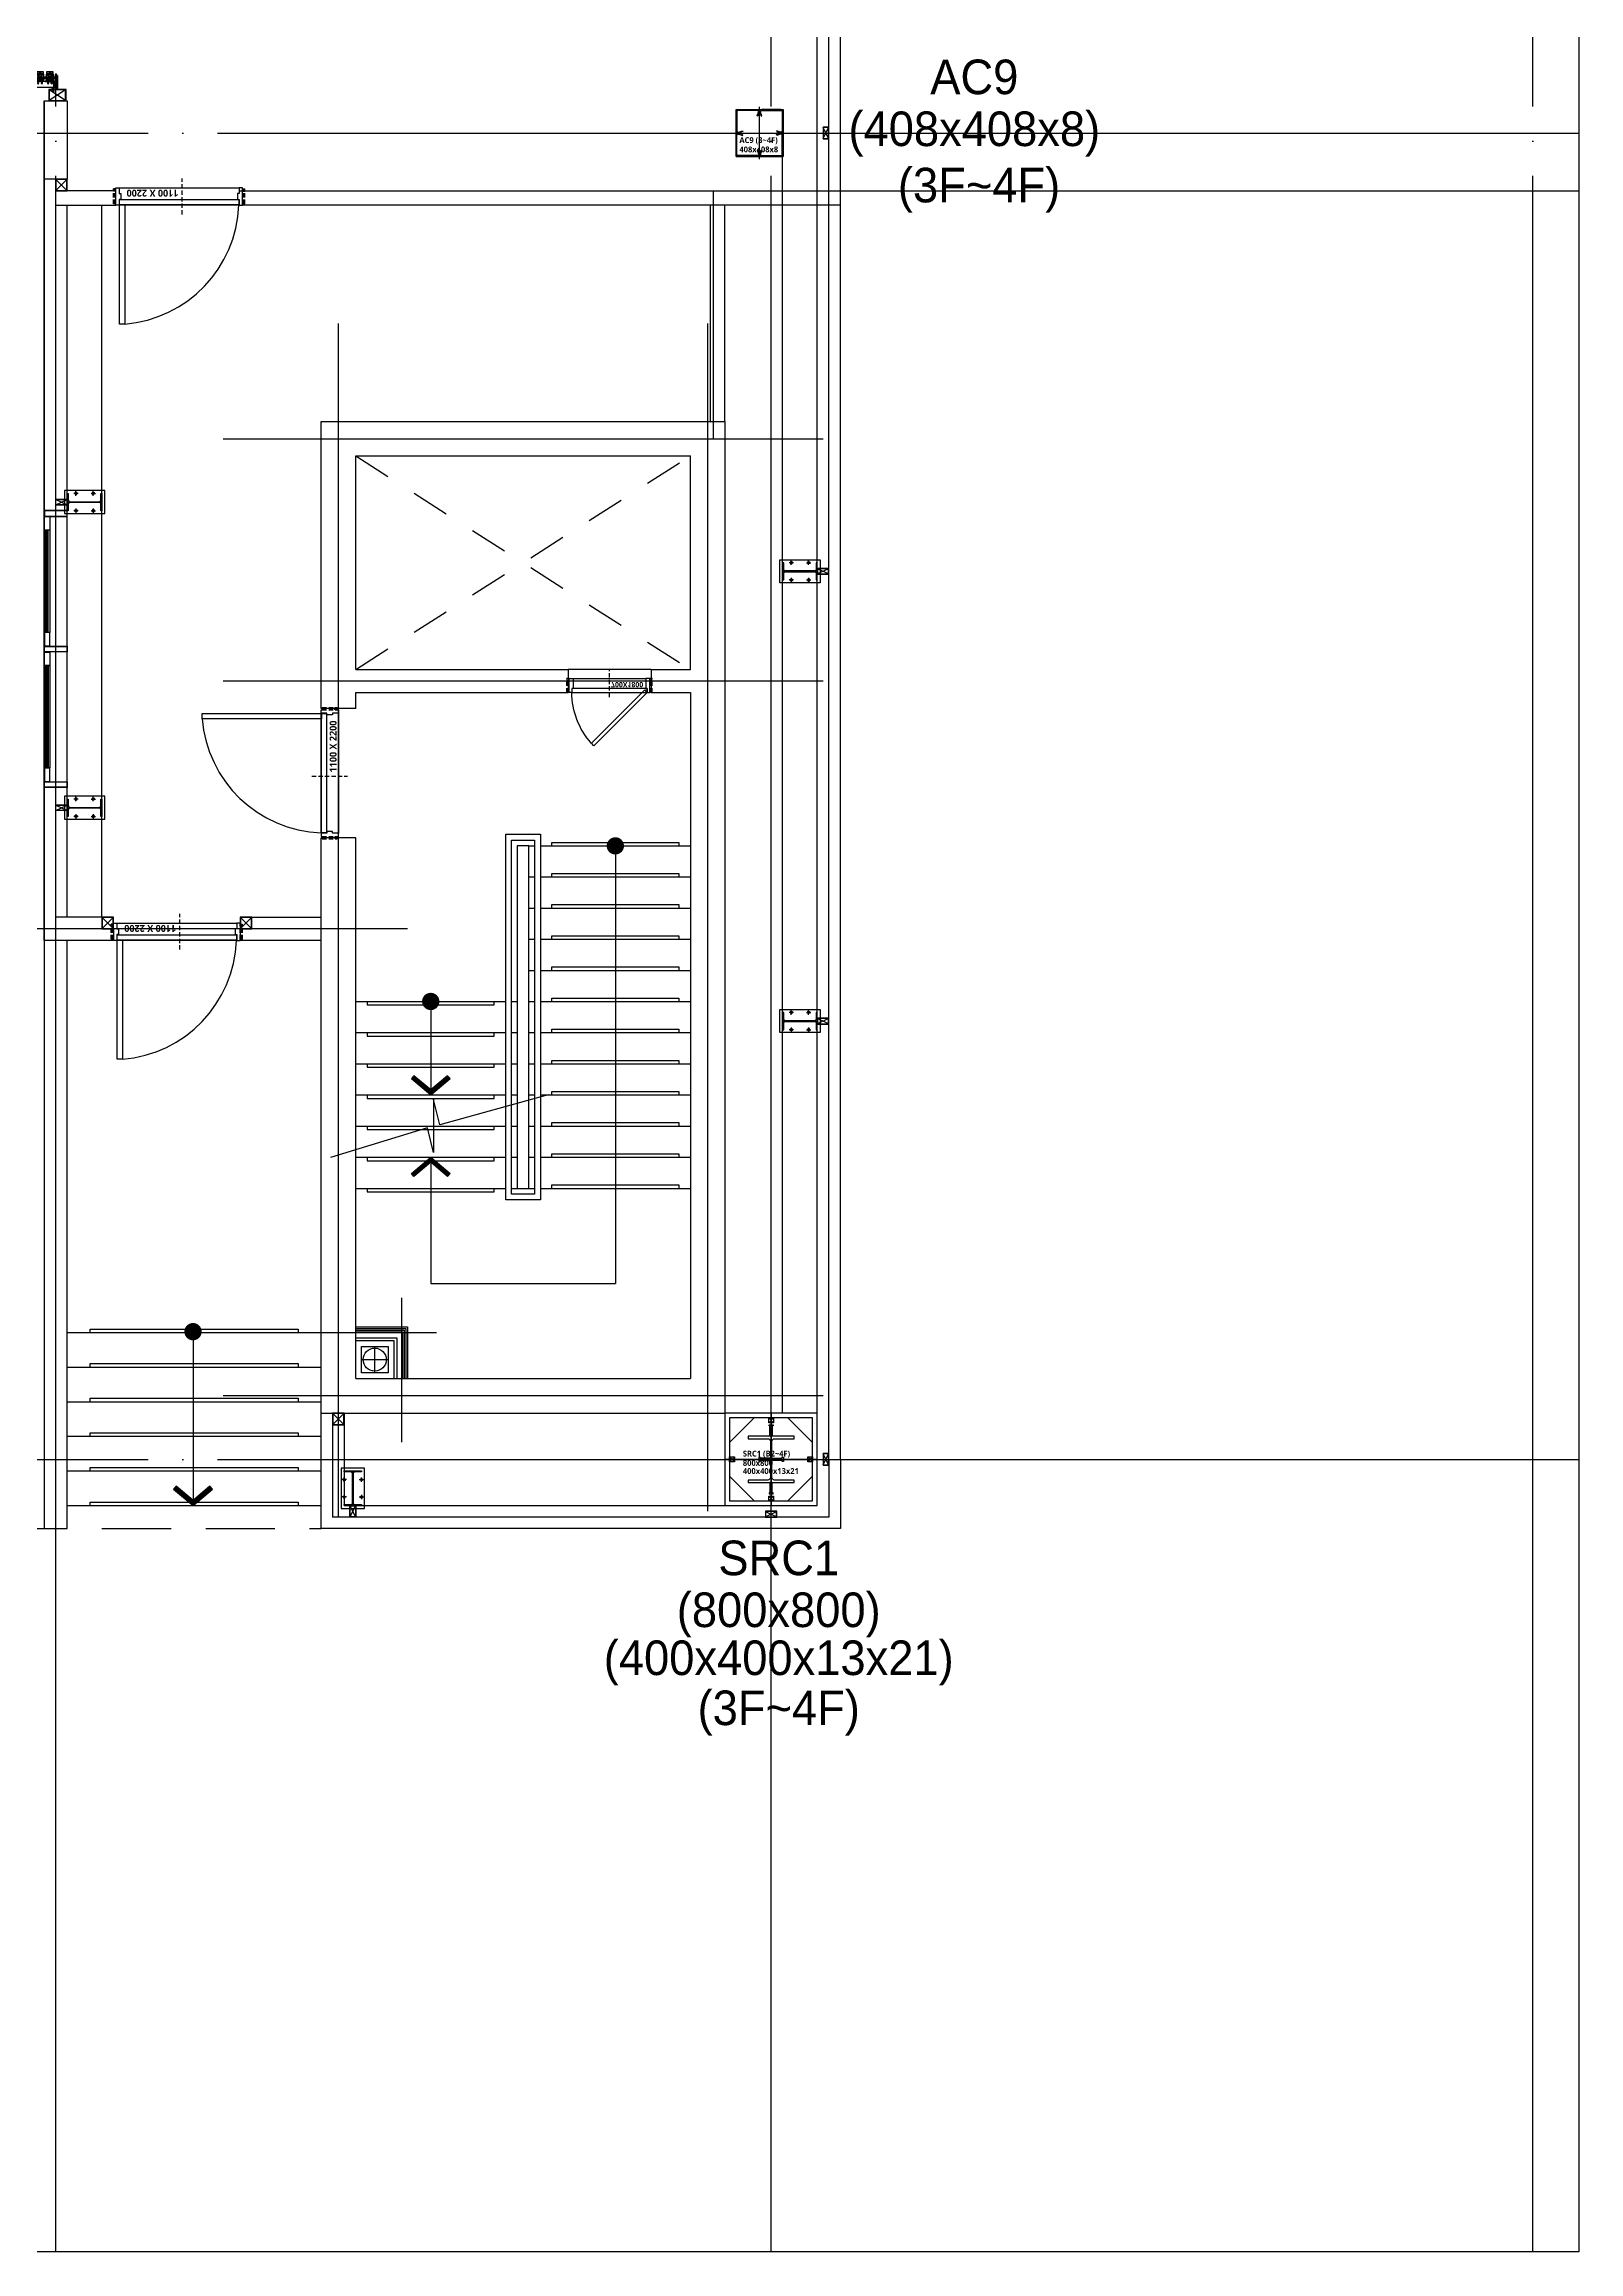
# Model space of a CAD drawing. Header units: millimetres. Extents: x -47382 to 204618, y -51045 to 127155.
# Drawn here: x 128700 to 142000, y 0 to 19142 of the extents above; entities that cross this region are included whole.
import ezdxf
from ezdxf.enums import TextEntityAlignment as Align

# ---------------------------------------------------------------- set-up
doc = ezdxf.new("R2010")
doc.units = ezdxf.units.MM
doc.header["$LTSCALE"] = 300
doc.header["$MEASUREMENT"] = 0
for name, pattern in [('AF_01_Xref_PLAN_REV_01$0$HID', [2.3, 1.5, -0.8]), ('CEN', [62, 60, -1, 0, -1]), ('HID', [2, 1.1, -0.9]), ('HIDDEN2', [0.1875, 0.125, -0.0625]), ('STD_HIDDEN', [3, 2, -1])]:
    doc.linetypes.add(name, pattern=pattern)
doc.layers.get('0').update_dxf_attribs({"linetype": 'CONTINUOUS'})
doc.layers.get('Defpoints').update_dxf_attribs({"color": 153, "linetype": 'CONTINUOUS'})
for name, color, linetype in [('1', 7, 'CONTINUOUS'), ('6', 6, 'CONTINUOUS'), ('A-CEN', 1, 'CEN'), ('A-CODE-DRAIN', 6, 'CONTINUOUS'), ('A-DOOR', 4, 'CONTINUOUS'), ('A-DOOR-JAMB', 4, 'CONTINUOUS'), ('A-DOOR-SILL', 8, 'CONTINUOUS'), ('A-DOOR-SWING', 8, 'CONTINUOUS'), ('A-FLOR-FLIN-TYP2', 8, 'CONTINUOUS'), ('A-FLOR-GW', 6, 'CONTINUOUS'), ('A-FLOR-LINE-ABOV', 6, 'STD_HIDDEN'), ('A-FLOR-PANL', 6, 'CONTINUOUS'), ('A-FLOR-STRA-ETC', 7, 'CONTINUOUS'), ('A-FLOR-STRA-MAIN', 4, 'CONTINUOUS'), ('A-FLOR-STRA-SUB', 9, 'CONTINUOUS'), ('A-FLOR-STUD', 9, 'CONTINUOUS'), ('A-PS-HID', 5, 'HID'), ('A-ST-AXIS-CEN', 252, 'CEN'), ('A-ST-COL', 2, 'CONTINUOUS'), ('A-ST-CONC', 2, 'CONTINUOUS'), ('A-WALL-DRY1', 7, 'CONTINUOUS'), ('A-WALL-LOW', 8, 'CONTINUOUS'), ('A-WIN', 4, 'CONTINUOUS'), ('AF_01_Xref_PLAN_REV_01$0$DF', 7, 'CONTINUOUS'), ('Bound', 9, 'CONTINUOUS'), ('OVERHEAD DOOR - 1', 4, 'HID'), ('SS-PLATE', 32, 'CONTINUOUS'), ('STEEL', 2, 'CONTINUOUS'), ('XREF-PLAN$0$A-STEEL', 7, 'CONTINUOUS')]:
    doc.layers.add(name, color=color, linetype=linetype)
doc.layers.add('A-ANNO-NPLT', color=129, linetype='CONTINUOUS', plot=False)
doc.layers.add('Defpoint', color=161, linetype='CONTINUOUS', plot=False)
doc.layers.add('보조근', color=7, linetype='CONTINUOUS', lineweight=0)
doc.styles.add('AF_01_Xref_PLAN_REV_01$0$TEXT', font='')
doc.styles.add('SH_대대리576', font='NanumGothicBold.ttf')
doc.styles.add('SHP-나눔bo', font='')
doc.styles.add('돋움', font='')
doc.styles.get('AF_01_Xref_PLAN_REV_01$0$TEXT').set_extended_font_data('NanumGothic', bold=True)
doc.styles.get('SHP-나눔bo').set_extended_font_data('NanumGothic', bold=True)
doc.styles.get('돋움').set_extended_font_data('Dotum')

# ---------------------------------------------------------------- blocks, each defined once
blk = doc.blocks.new('A$Ce0defec1')
at = {"layer": 'A-ANNO-NPLT', "linetype": 'HIDDEN2'}
for p, q in [((-120, 720), (-120, 700)), ((-120, 720), (0, 720)), ((-120, 710), (0, 710)), ((-120, 700), (0, 700)), ((-110, 720), (-110, 700)), ((-20, 720), (-20, 700)), ((0, 720), (0, 700)), ((-160, 350), (78, 350)), ((-120, 0), (-120, -20)), ((-120, 0), (0, 0)), ((-110, 0), (-110, -20)), ((-20, 0), (-20, -20)), ((0, 0), (0, -20)), ((-120, -10), (0, -10)), ((-120, -20), (0, -20))]:
    blk.add_line(p, q, dxfattribs=at)
at = {"layer": 'A-ANNO-NPLT', "linetype": 'ByBlock'}
blk.add_lwpolyline([(-120, 677), (-85, 677), (-85, 23), (-120, 23)], close=True, dxfattribs=at)
at = {"layer": 'A-DOOR', "linetype": 'ByBlock'}
for p, q in [((-582, 215), (-120, 677)), ((-561, 192), (-98, 655)), ((-120, 677), (-120, 700)), ((-120, 700), (0, 700)), ((-120, 677), (-98, 655)), ((-85, 677), (-120, 677)), ((-85, 665), (-85, 677)), ((0, 665), (-85, 665)), ((0, 700), (0, 665))]:
    blk.add_line(p, q, dxfattribs=at)
blk.add_lwpolyline([(-582, 215), (-561, 192)], dxfattribs=at)
at = {"layer": 'A-DOOR-JAMB'}
for p, q in [((-85, 23), (-120, 23)), ((-120, 23), (-120, 0)), ((-110, 0), (0, 0)), ((-85, 35), (-85, 23)), ((0, 35), (-85, 35)), ((0, 0), (0, 35))]:
    blk.add_line(p, q, dxfattribs=at)
at = {"layer": 'A-DOOR-SILL'}
blk.add_line((0, 18), (0, 665), dxfattribs=at)
at = {"layer": 'A-DOOR-SWING'}
blk.add_arc((-117, 691), 668, 228.3916, 269.7655, dxfattribs=at)
at = {"layer": 'A-ANNO-NPLT', "linetype": 'ByBlock', "style": 'SHP-나눔bo'}
blk.add_text('700X1800', height=45, rotation=90, dxfattribs=at).set_placement((-30, 502), align=Align.CENTER)
blk = doc.blocks.new('A$C0e376f74')
at = {"layer": 'A-ANNO-NPLT', "linetype": 'HIDDEN2'}
for p, q in [((525, 230), (525, -80)), ((-20, 140), (-20, 10)), ((0, 140), (-20, 140)), ((0, 120), (-20, 120)), ((0, 30), (-20, 30)), ((0, 10), (-20, 10)), ((-10, 140), (-10, 10)), ((0, 140), (0, 10)), ((1100, 140), (1120, 140)), ((1100, 140), (1100, 10)), ((1100, 120), (1120, 120)), ((1100, 30), (1120, 30)), ((1100, 10), (1120, 10)), ((1110, 140), (1110, 10)), ((1120, 140), (1120, 10))]:
    blk.add_line(p, q, dxfattribs=at)
at = {"layer": 'A-ANNO-NPLT', "linetype": 'ByBlock'}
blk.add_lwpolyline([(1067, 102), (33, 102), (33, 147), (1067, 147)], close=True, dxfattribs=at)
at = {"layer": 'A-DOOR', "linetype": 'ByBlock'}
blk.add_lwpolyline([(1067, 1181), (1067, 147), (1022, 147), (1022, 1181)], close=True, dxfattribs=at)
at = {"layer": 'A-DOOR-JAMB'}
for points in [[(0, 20), (0, 0), (30, 0), (30, 50), (45, 50), (45, 100), (30, 100), (30, 150), (0, 150), (0, 130)], [(1100, 20), (1100, 0), (1070, 0), (1070, 50), (1055, 50), (1055, 100), (1070, 100), (1070, 150), (1100, 150), (1100, 130)]]:
    blk.add_lwpolyline(points, dxfattribs=at)
at = {"layer": 'A-DOOR-SILL'}
for p, q in [((30, 150), (1070, 150)), ((1070, 0), (30, 0))]:
    blk.add_line(p, q, dxfattribs=at)
at = {"layer": 'A-DOOR-SWING'}
blk.add_arc((1107, 109), 1075, 94.5299, 177.8035, dxfattribs=at)
at = {"layer": 'A-ANNO-NPLT', "linetype": 'ByBlock', "style": 'SHP-나눔bo'}
blk.add_text('1100 X 2200', height=60, dxfattribs=at).set_placement((781, 16), align=Align.CENTER)
blk = doc.blocks.new('XR-평면도$0$8F-PLAN$0$arrow2')
at = {"color": 8}
blk.add_lwpolyline([(0, 0.87), (0.74, 0), (0, -0.87), (0.15, -1), (1, 0), (0.15, 1)], close=True, dxfattribs=at)
for points in [[(0, 0.87), (0.15, 1), (0.74, 0), (1, 0)], [(0.74, 0), (1, 0), (0, -0.87), (0.15, -1)]]:
    blk.add_solid(points, dxfattribs=at)
blk = doc.blocks.new('34')
at = {"layer": 'A-CEN'}
for p, q in [((-3350, -850), (-3350, 9450)), ((-150, 9450), (-150, -850)), ((-4350, 8450), (850, 8450)), ((-4350, 6350), (850, 6350)), ((850, 150), (-4350, 150))]:
    blk.add_line(p, q, dxfattribs=at)
at = {"layer": 'A-FLOR-FLIN-TYP2'}
blk.add_line((-640, 6450), (-1360, 6450), dxfattribs=at)
at = {"layer": 'A-FLOR-STRA-ETC'}
for p, q in [((-950, 4920), (-950, 1125)), ((-2550, 3570), (-2550, 2760)), ((-2550, 2220), (-2550, 1125)), ((-2550, 1125), (-950, 1125))]:
    blk.add_line(p, q, dxfattribs=at)
at = {"layer": 'A-FLOR-STRA-ETC', "const_width": 75}
for points in [[(-950, 4957, -1), (-950, 4882, -1)], [(-2550, 3608, -1), (-2550, 3533, -1)]]:
    blk.add_lwpolyline(points, format="xyb", close=True, dxfattribs=at)
at = {"layer": 'A-FLOR-STRA-ETC'}
blk.add_lwpolyline([(-1532, 2760), (-2471, 2502), (-2525, 2719), (-2525, 2261), (-2578, 2475), (-3418, 2218)], dxfattribs=at)
at = {"layer": 'A-FLOR-STRA-MAIN'}
for p, q in [((-1700, 4920), (-1650, 4920)), ((-1600, 4920), (-300, 4920)), ((-1700, 4650), (-1650, 4650)), ((-1600, 4650), (-300, 4650)), ((-1700, 4380), (-1650, 4380)), ((-1600, 4380), (-300, 4380)), ((-1700, 4110), (-1650, 4110)), ((-1600, 4110), (-300, 4110)), ((-1700, 3840), (-1650, 3840)), ((-1600, 3840), (-300, 3840)), ((-3200, 3570), (-1900, 3570)), ((-1850, 3570), (-1800, 3570)), ((-1700, 3570), (-1650, 3570)), ((-1600, 3570), (-300, 3570)), ((-3200, 3300), (-1900, 3300)), ((-1850, 3300), (-1800, 3300)), ((-1700, 3300), (-1650, 3300)), ((-1600, 3300), (-300, 3300)), ((-3200, 3030), (-1900, 3030)), ((-1850, 3030), (-1800, 3030)), ((-1700, 3030), (-1650, 3030)), ((-1600, 3030), (-300, 3030)), ((-3200, 2760), (-1900, 2760)), ((-1850, 2760), (-1800, 2760)), ((-1700, 2760), (-1650, 2760)), ((-1600, 2760), (-300, 2760)), ((-3200, 2490), (-1900, 2490)), ((-1850, 2490), (-1800, 2490)), ((-1700, 2490), (-1650, 2490)), ((-1600, 2490), (-300, 2490)), ((-3200, 2220), (-1900, 2220)), ((-1850, 2220), (-1800, 2220)), ((-1700, 2220), (-1650, 2220)), ((-1600, 2220), (-300, 2220)), ((-3200, 1950), (-1900, 1950)), ((-1850, 1950), (-1800, 1950)), ((-1700, 1950), (-1650, 1950)), ((-1600, 1950), (-300, 1950))]:
    blk.add_line(p, q, dxfattribs=at)
blk.add_lwpolyline([(-1700, 4920), (-1800, 4920), (-1800, 1950), (-1700, 1950)], close=True, dxfattribs=at)
at = {"layer": 'A-FLOR-STRA-SUB'}
for points in [[(-1900, 5020), (-1600, 5020), (-1600, 1850), (-1900, 1850)], [(-1850, 4970), (-1650, 4970), (-1650, 1900), (-1850, 1900)]]:
    blk.add_lwpolyline(points, close=True, dxfattribs=at)
at = {"layer": 'A-FLOR-STRA-SUB', "color": 250}
for points in [[(-1500, 4920), (-1500, 4950), (-400, 4950), (-400, 4920)], [(-1500, 4650), (-1500, 4680), (-400, 4680), (-400, 4650)], [(-1500, 4380), (-1500, 4410), (-400, 4410), (-400, 4380)], [(-1500, 4110), (-1500, 4140), (-400, 4140), (-400, 4110)], [(-1500, 3840), (-1500, 3870), (-400, 3870), (-400, 3840)], [(-3100, 3570), (-3100, 3540), (-2000, 3540), (-2000, 3570)], [(-1500, 3570), (-1500, 3600), (-400, 3600), (-400, 3570)], [(-3100, 3300), (-3100, 3270), (-2000, 3270), (-2000, 3300)], [(-1500, 3300), (-1500, 3330), (-400, 3330), (-400, 3300)], [(-3100, 3030), (-3100, 3000), (-2000, 3000), (-2000, 3030)], [(-1500, 3030), (-1500, 3060), (-400, 3060), (-400, 3030)], [(-3100, 2760), (-3100, 2730), (-2000, 2730), (-2000, 2760)], [(-1500, 2760), (-1500, 2790), (-400, 2790), (-400, 2760)], [(-3100, 2490), (-3100, 2460), (-2000, 2460), (-2000, 2490)], [(-1500, 2490), (-1500, 2520), (-400, 2520), (-400, 2490)], [(-3100, 2220), (-3100, 2190), (-2000, 2190), (-2000, 2220)], [(-1500, 2220), (-1500, 2250), (-400, 2250), (-400, 2220)], [(-3100, 1950), (-3100, 1920), (-2000, 1920), (-2000, 1950)], [(-1500, 1950), (-1500, 1980), (-400, 1980), (-400, 1950)]]:
    blk.add_lwpolyline(points, dxfattribs=at)
at = {"layer": 'A-PS-HID'}
for p, q in [((-3200, 8300), (-300, 6450)), ((-3200, 6450), (-300, 8300))]:
    blk.add_line(p, q, dxfattribs=at)
at = {"layer": 'A-ST-CONC'}
for p, q in [((-3500, 8600), (0, 8600)), ((-3500, 6110), (-3500, 8600)), ((0, 8600), (0, 0)), ((-3200, 8300), (-300, 8300)), ((-3200, 6450), (-3200, 8300)), ((-300, 6450), (-300, 8300)), ((-3200, 6450), (-1360, 6450)), ((-1360, 6450), (-1360, 6250)), ((-640, 6450), (-300, 6450)), ((-640, 6450), (-640, 6250)), ((-3200, 6250), (-1360, 6250)), ((-3200, 6110), (-3200, 6250)), ((-640, 6250), (-300, 6250)), ((-300, 6250), (-300, 300)), ((-3200, 6110), (-3500, 6110)), ((-3500, 0), (-3500, 4990)), ((-3200, 4990), (-3500, 4990)), ((-3200, 300), (-3200, 4990)), ((-3200, 300), (-300, 300)), ((-3500, 0), (0, 0))]:
    blk.add_line(p, q, dxfattribs=at)
at = {"layer": 'A-DOOR', "xscale": -1, "rotation": 270}
blk.add_blockref('A$Ce0defec1', (-1350, 6370), dxfattribs=at)
at = {"layer": 'A-DOOR', "rotation": 89.99999999999997}
blk.add_blockref('A$C0e376f74', (-3350, 5000), dxfattribs=at)
at = {"layer": 'A-FLOR-STRA-ETC', "extrusion": (0, 0, -1), "xscale": -166.9148302599861, "yscale": 167.8920954242349, "zscale": -166.9148302599861, "rotation": 89.99998299062116}
blk.add_blockref('XR-평면도$0$8F-PLAN$0$arrow2', (2550, 2927), dxfattribs=at)
at = {"layer": 'A-FLOR-STRA-ETC', "xscale": -166.9148302599861, "yscale": 167.8920954242349, "zscale": 166.9148302599861, "rotation": 269.9999829906215}
blk.add_blockref('XR-평면도$0$8F-PLAN$0$arrow2', (-2550, 2053), dxfattribs=at)
blk = doc.blocks.new('A$C284E115B')
at = {"layer": 'A-FLOR-STUD'}
for p, q in [((2, 48, -103000), (98, 2, -103000)), ((2, 2, -103000), (98, 48, -103000))]:
    blk.add_line(p, q, dxfattribs=at)
at = {"layer": 'A-FLOR-STUD', "elevation": -103000}
for points in [[(0, 50), (100, 50), (100, 0), (0, 0)], [(2, 48), (98, 48), (98, 2), (2, 2)]]:
    blk.add_lwpolyline(points, close=True, dxfattribs=at)
blk = doc.blocks.new('BOLT')
at = {"layer": '1', "color": 251}
for p, q in [((-21, 0), (21, 0)), ((0, -21), (0, 21))]:
    blk.add_line(p, q, dxfattribs=at)
at = {"layer": '6', "color": 251}
blk.add_circle((0, 0), 11, dxfattribs=at)
blk = doc.blocks.new('WC2_BP')
at = {"layer": 'SS-PLATE', "color": 251, "ltscale": 0.05}
blk.add_lwpolyline([(-175, -100), (175, -100), (175, 100), (-175, 100)], close=True, dxfattribs=at)
at = {"linetype": 'HID', "yscale": 0.909090909090909, "zscale": 0.909090909090909}
for p, xscale in [((-75, 75), -0.909090909090909), ((75, 75), 0.909090909090909)]:
    blk.add_blockref('BOLT', p, dxfattribs=dict(at, xscale=xscale))
at = {"linetype": 'HID', "yscale": 0.909090909090909, "zscale": 0.909090909090909, "rotation": 180}
for p, xscale in [((-75, -75), 0.909090909090909), ((75, -75), -0.909090909090909)]:
    blk.add_blockref('BOLT', p, dxfattribs=dict(at, xscale=xscale))
blk = doc.blocks.new('H-300X150X6_5X9')
at = {"layer": 'Defpoint'}
for p, q in [((-3.25, 0), (3.25, 0)), ((0, -150), (0, 150))]:
    blk.add_line(p, q, dxfattribs=at)
at = {"layer": 'STEEL'}
blk.add_lwpolyline([(-75, -150), (-75, -141), (-16.25, -141, 0.41421356), (-3.25, -128), (-3.25, 128, 0.41421356), (-16.25, 141), (-75, 141), (-75, 150), (75, 150), (75, 141), (16.25, 141, 0.41421356), (3.25, 128), (3.25, -128, 0.41421356), (16.25, -141), (75, -141), (75, -150)], format="xyb", close=True, dxfattribs=at)
at = {"layer": 'SS-PLATE', "color": 251, "ltscale": 0.05, "rotation": 90}
blk.add_blockref('WC2_BP', (0, 0), dxfattribs=at)
blk = doc.blocks.new('A$C2E56680A')
blk.add_blockref('A$C284E115B', (0, 50))
at = {"layer": 'STEEL', "rotation": 269.9999999999999}
blk.add_blockref('H-300X150X6_5X9', (250, 75, -103000), dxfattribs=at)
blk = doc.blocks.new('3-11500')
at = {"layer": 'A-FLOR-FLIN-TYP2'}
for p, q in [((500, 400, -103000), (500, 11304, -103000)), ((200, 400, -103000), (200, 11100, -103000))]:
    blk.add_line(p, q, dxfattribs=at)
at = {"layer": 'A-FLOR-GW'}
for p, q in [((0, 0, -103000), (0, 11500, -103000)), ((100, 0, -103000), (100, 11500, -103000))]:
    blk.add_line(p, q, dxfattribs=at)
for p in [(100, 7625), (100, 3725)]:
    blk.add_blockref('A$C2E56680A', p)
blk = doc.blocks.new('A$C500F4283')
at = {"layer": 'A-FLOR-STUD'}
for p, q in [((2, 2, -103000), (98, 48, -103000)), ((2, 48, -103000), (98, 2, -103000))]:
    blk.add_line(p, q, dxfattribs=at)
at = {"layer": 'A-FLOR-STUD', "elevation": -103000}
for points in [[(0, 0), (100, 0), (100, 50), (0, 50)], [(2, 2), (98, 2), (98, 48), (2, 48)]]:
    blk.add_lwpolyline(points, close=True, dxfattribs=at)
blk = doc.blocks.new('XREF-PLAN$0$각-100X100')
at = {"layer": 'XREF-PLAN$0$A-STEEL', "color": 1}
for p, q in [((-47.7, -47.7), (47.7, 47.7)), ((-47.7, 47.7), (47.7, -47.7))]:
    blk.add_line(p, q, dxfattribs=at)
at = {"layer": 'XREF-PLAN$0$A-STEEL'}
blk.add_lwpolyline([(-50, -50), (50, -50), (50, 50), (-50, 50)], close=True, dxfattribs=at)
at = {"layer": 'XREF-PLAN$0$A-STEEL', "color": 8}
blk.add_lwpolyline([(-47.7, -47.7), (47.7, -47.7), (47.7, 47.7), (-47.7, 47.7)], close=True, dxfattribs=at)
blk = doc.blocks.new('사무실창_01')
at = {"layer": 'A-WIN', "ltscale": 100}
for p, q in [((508391, 325837), (508391, 326962)), ((508191, 326842), (508191, 325957)), ((508199, 325957), (508199, 326842)), ((508207, 325957), (508207, 326842)), ((508219, 325957), (508219, 326842)), ((508227, 325957), (508227, 326842)), ((508241, 326842), (508241, 325957)), ((508191, 325667), (508191, 324782)), ((508199, 325667), (508199, 324782)), ((508207, 325667), (508207, 324782)), ((508219, 325667), (508219, 324782)), ((508227, 325667), (508227, 324782)), ((508241, 325667), (508241, 324782)), ((508391, 324662), (508391, 325787))]:
    blk.add_line(p, q, dxfattribs=at)
at = {"layer": 'A-WIN'}
for points in [[(508391, 326962), (508391, 327012), (508191, 327012), (508191, 326962), (508391, 326962)], [(508241, 326962), (508241, 326842), (508191, 326842), (508191, 326962), (508241, 326962)], [(508193, 327010), (508193, 326964), (508389, 326964), (508389, 327010), (508193, 327010)], [(508193, 326844), (508193, 326960), (508239, 326960), (508239, 326844), (508193, 326844)], [(508191, 325837), (508391, 325837), (508391, 325787), (508191, 325787), (508191, 325837)], [(508241, 325787), (508241, 325667), (508191, 325667), (508191, 325787), (508241, 325787)], [(508193, 325669), (508193, 325785), (508239, 325785), (508239, 325669), (508193, 325669)], [(508191, 324662), (508391, 324662), (508391, 324612), (508191, 324612), (508191, 324662)]]:
    blk.add_lwpolyline(points, dxfattribs=at)
for points in [[(508241, 325957), (508191, 325957), (508191, 325837), (508241, 325837)], [(508239, 325955), (508193, 325955), (508193, 325839), (508239, 325839)], [(508193, 325835), (508389, 325835), (508389, 325789), (508193, 325789), (508193, 325835)], [(508241, 324782), (508191, 324782), (508191, 324662), (508241, 324662)], [(508239, 324780), (508193, 324780), (508193, 324664), (508239, 324664)], [(508193, 324660), (508389, 324660), (508389, 324614), (508193, 324614), (508193, 324660)]]:
    blk.add_lwpolyline(points, close=True, dxfattribs=at)
blk = doc.blocks.new('AF_01_Xref_PLAN_REV_01$0$OHD-BOLT')
at = {"layer": 'AF_01_Xref_PLAN_REV_01$0$DF', "color": 9}
for p, q in [((-5, -35), (-5, -31)), ((5, -31), (-5, -31)), ((4, -35), (-4, -35)), ((-3, -5), (-3, -9)), ((-3, -10), (-3, -11)), ((-3, -12), (-3, -13)), ((-3, -14), (-3, -15)), ((-3, -15), (-3, -16)), ((-3, -17), (-3, -18)), ((-3, -19), (-3, -20)), ((-3, -21), (-3, -22)), ((-3, -23), (-3, -24)), ((-3, -25), (-3, -26)), ((-3, -26), (-3, -27)), ((-3, -35), (-3, -31)), ((3, -5), (3, -8)), ((3, -9), (3, -10)), ((3, -11), (3, -12)), ((3, -13), (3, -14)), ((3, -15), (3, -16)), ((3, -16), (3, -17)), ((3, -18), (3, -19)), ((3, -20), (3, -21)), ((3, -22), (3, -23)), ((3, -24), (3, -25)), ((3, -26), (3, -27)), ((3, -35), (3, -31)), ((5, -35), (5, -31))]:
    blk.add_line(p, q, dxfattribs=at)
at = {"layer": 'AF_01_Xref_PLAN_REV_01$0$DF', "color": 10}
for p, q in [((4, -8), (-4, -12)), ((-1, -9), (-4, -10)), ((4, -10), (-4, -14)), ((4, -12), (-4, -15)), ((4, -14), (-4, -17)), ((4, -16), (-4, -19)), ((4, -17), (-4, -21)), ((4, -19), (-4, -23)), ((4, -21), (-4, -25)), ((4, -23), (-4, -26)), ((4, -25), (-2, -27))]:
    blk.add_line(p, q, dxfattribs=at)
at = {"layer": 'AF_01_Xref_PLAN_REV_01$0$DF', "color": 9}
for points in [[(-3, -5), (0, 0), (3, -5)], [(3, -7), (-1, -9), (-3, -7), (-1, -5), (0, 0)], [(-3, -10), (-4, -10), (-3, -11)], [(-3, -12), (-4, -12), (-3, -12)], [(-3, -14), (-4, -14), (-3, -14)], [(-3, -16), (-4, -15), (-3, -16)], [(-3, -18), (-4, -17), (-3, -18)], [(-3, -19), (-4, -19), (-3, -20)], [(-3, -21), (-4, -21), (-3, -22)], [(-3, -23), (-4, -23), (-3, -23)], [(-3, -25), (-4, -25), (-3, -25)], [(-3, -27), (-4, -26), (-3, -27)], [(-3, -27), (3, -25), (4, -25), (3, -26), (-1, -27)], [(3, -8), (4, -8), (3, -7)], [(3, -8), (4, -8), (3, -7)], [(3, -10), (4, -10), (3, -9)], [(3, -10), (4, -10), (3, -9)], [(3, -12), (4, -12), (3, -11)], [(3, -12), (4, -12), (3, -11)], [(3, -13), (4, -14), (3, -13)], [(3, -13), (4, -14), (3, -13)], [(3, -15), (4, -16), (3, -15)], [(3, -15), (4, -16), (3, -15)], [(3, -17), (4, -17), (3, -17)], [(3, -17), (4, -17), (3, -17)], [(3, -19), (4, -19), (3, -18)], [(3, -19), (4, -19), (3, -18)], [(3, -21), (4, -21), (3, -20)], [(3, -21), (4, -21), (3, -20)], [(3, -23), (4, -23), (3, -22)], [(3, -23), (4, -23), (3, -22)], [(3, -24), (4, -25), (3, -24)]]:
    blk.add_lwpolyline(points, dxfattribs=at)
for points in [[(-9, -28), (9, -28), (9, -27), (-9, -27)], [(-4, -31), (4, -31), (9, -28), (-9, -28)], [(-4, -12), (-3, -11), (3, -8), (4, -8), (3, -9), (-3, -12)], [(-4, -10), (-3, -9), (-2, -9), (-1, -9), (-2, -9), (-3, -10)], [(-4, -14), (-3, -13), (3, -10), (4, -10), (3, -11), (-3, -14)], [(-4, -15), (-3, -15), (3, -12), (4, -12), (3, -13), (-3, -15)], [(-4, -17), (-3, -16), (3, -14), (4, -14), (3, -15), (-3, -17)], [(-4, -19), (-3, -18), (3, -16), (4, -16), (3, -16), (-3, -19)], [(-4, -21), (-3, -20), (3, -17), (4, -17), (3, -18), (-3, -21)], [(-4, -23), (-3, -22), (3, -19), (4, -19), (3, -20), (-3, -23)], [(-4, -25), (-3, -24), (3, -21), (4, -21), (3, -22), (-3, -25)], [(-4, -26), (-3, -26), (3, -23), (4, -23), (3, -24), (-3, -26)]]:
    blk.add_lwpolyline(points, close=True, dxfattribs=at)
for centre, radius, start, end in [((-4, -33), 1.86, 226.9662, 313.0338), ((0, -28), 7.61, 249.1195, 290.8805), ((4, -33), 1.86, 226.9662, 313.0338)]:
    blk.add_arc(centre, radius, start, end, dxfattribs=at)
blk = doc.blocks.new('AF_01_Xref_PLAN_REV_01$0$OHD-UNIT_01')
at = {"layer": 'AF_01_Xref_PLAN_REV_01$0$DF', "color": 6}
for p, q in [((6, -36), (6, -36)), ((16, -47), (16, -60)), ((16, -47), (16, -60)), ((20, -47), (20, -60)), ((20, -47), (20, -60)), ((30, -53), (30, -79)), ((40, -53), (40, -79)), ((50, -47), (50, -60)), ((50, -47), (50, -60)), ((54, -47), (54, -60)), ((54, -47), (54, -60)), ((64, -36), (64, -36))]:
    blk.add_line(p, q, dxfattribs=at)
for points in [[(0, 0), (70, 0), (70, -2), (0, -2)], [(6, -2), (64, -2), (64, -17), (6, -17)]]:
    blk.add_lwpolyline(points, close=True, dxfattribs=at)
blk.add_lwpolyline([(70, -17, -0.032432), (70, -36), (0, -36, -0.032432), (0, -17)], format="xyb", close=True, dxfattribs=at)
blk.add_lwpolyline([(54, -60), (66, -60), (67, -59), (67, -37, 0.374279), (66, -36), (59, -36), (11, -36), (4, -36, 0.374279), (3, -37), (3, -59)], format="xyb", dxfattribs=at)
for points in [[(16, -59), (3, -59), (4, -60), (16, -60)], [(6, -60), (6, -80), (64, -80), (64, -60)], [(20, -60), (30, -60), (30, -52)], [(30, -59), (20, -59)], [(40, -52), (40, -60), (50, -60)], [(50, -59), (40, -59)], [(67, -59), (54, -59)]]:
    blk.add_lwpolyline(points, dxfattribs=at)
at = {"layer": 'AF_01_Xref_PLAN_REV_01$0$DF', "color": 9}
for points in [[(15, -17), (15, -14), (21, -14), (21, -17)], [(15, -17), (15, -15), (21, -15), (21, -17)], [(15, -60), (15, -70), (21, -70), (21, -60)], [(15, -60), (15, -70), (21, -70), (21, -60)], [(55, -17), (55, -14), (49, -14), (49, -17)], [(55, -17), (55, -15), (49, -15), (49, -17)], [(55, -60), (55, -70), (49, -70), (49, -60)], [(55, -60), (55, -70), (49, -70), (49, -60)]]:
    blk.add_lwpolyline(points, dxfattribs=at)
at = {"layer": 'AF_01_Xref_PLAN_REV_01$0$DF', "color": 6}
for radius in [9, 8.5]:
    blk.add_circle((35, -45), radius, dxfattribs=at)
for centre, radius, start, end in [((18, -47), 2, 0, 180), ((18, -47), 1.8, 0, 180), ((31, -79), 1, 180, 270), ((39, -79), 1, 270, 0), ((52, -47), 2, 0, 180), ((52, -47), 1.8, 0, 180)]:
    blk.add_arc(centre, radius, start, end, dxfattribs=at)
at = {"layer": 'AF_01_Xref_PLAN_REV_01$0$DF'}
blk.add_blockref('AF_01_Xref_PLAN_REV_01$0$OHD-BOLT', (20, 25), dxfattribs=at)
at = {"layer": 'AF_01_Xref_PLAN_REV_01$0$DF', "xscale": -1}
blk.add_blockref('AF_01_Xref_PLAN_REV_01$0$OHD-BOLT', (50, 25), dxfattribs=at)
blk = doc.blocks.new('*U|REF|REF147')
at = {"layer": 'AF_01_Xref_PLAN_REV_01$0$DF', "color": 4}
for p, q in [((-58, 205), (-45, 205)), ((111, 205), (126, 205)), ((126, 190), (126, 205)), ((4389, 205), (4374, 205)), ((4374, 190), (4374, 205)), ((4558, 205), (4545, 205)), ((-58, 190), (-45, 190)), ((112, 190), (126, 190)), ((4388, 190), (4374, 190)), ((4558, 190), (4545, 190))]:
    blk.add_line(p, q, dxfattribs=at)
at = {"layer": 'AF_01_Xref_PLAN_REV_01$0$DF', "color": 9, "linetype": 'AF_01_Xref_PLAN_REV_01$0$HID'}
for p, q in [((-45, 205), (25, 205)), ((41, 205), (111, 205)), ((4459, 205), (4389, 205)), ((4545, 205), (4475, 205)), ((-45, 190), (26, 190)), ((41, 190), (112, 190)), ((4459, 190), (4388, 190)), ((4545, 190), (4474, 190))]:
    blk.add_line(p, q, dxfattribs=at)
at = {"layer": 'AF_01_Xref_PLAN_REV_01$0$DF'}
for p, q in [((25, 205), (41, 205)), ((4475, 205), (4459, 205)), ((26, 190), (41, 190)), ((4474, 190), (4459, 190))]:
    blk.add_line(p, q, dxfattribs=at)
at = {"layer": 'AF_01_Xref_PLAN_REV_01$0$DF', "color": 9}
for p, q in [((-146, 96), (-4, 4)), ((-146, 4), (-4, 96)), ((4646, 96), (4504, 4)), ((4646, 4), (4504, 96))]:
    blk.add_line(p, q, dxfattribs=at)
at = {"layer": 'AF_01_Xref_PLAN_REV_01$0$DF'}
for points in [[(-75, 221), (-75, 100), (-8, 100), (-8, 102), (-73, 102), (-73, 221), (-75, 221)], [(4575, 221), (4575, 100), (4508, 100), (4508, 102), (4573, 102), (4573, 221), (4575, 221)]]:
    blk.add_lwpolyline(points, dxfattribs=at)
for points in [[(-68, 231), (-58, 231), (-53, 221), (-57, 221), (-60, 228), (-66, 228), (-70, 220), (-70, 174), (-53, 174), (-53, 171), (-73, 171), (-73, 221)], [(4568, 231), (4558, 231), (4553, 221), (4557, 221), (4560, 228), (4566, 228), (4570, 220), (4570, 174), (4553, 174), (4553, 171), (4573, 171), (4573, 221)], [(-150, 100), (0, 100), (0, 0), (-150, 0)], [(-146, 96), (-4, 96), (-4, 4), (-146, 4)], [(30, 171), (-50, 171), (-50, 114), (-21, 114), (-21, 117), (-46, 117), (-46, 168), (30, 168)], [(30, 171), (30, 168), (-50, 168), (-50, 171)], [(36, 171), (36, 168), (116, 168), (116, 171)], [(4464, 171), (4464, 168), (4384, 168), (4384, 171)], [(4470, 171), (4550, 171), (4550, 114), (4521, 114), (4521, 117), (4546, 117), (4546, 168), (4470, 168)], [(4470, 171), (4470, 168), (4550, 168), (4550, 171)], [(4650, 100), (4500, 100), (4500, 0), (4650, 0)], [(4646, 96), (4504, 96), (4504, 4), (4646, 4)]]:
    blk.add_lwpolyline(points, close=True, dxfattribs=at)
at = {"layer": 'AF_01_Xref_PLAN_REV_01$0$DF', "color": 4}
for points in [[(-68, 221), (-68, 180, 1), (-58, 180), (-58, 221, 1), (-68, 221)], [(4568, 221), (4568, 180, -1), (4558, 180), (4558, 221, -1), (4568, 221)]]:
    blk.add_lwpolyline(points, format="xyb", dxfattribs=at)
blk.add_lwpolyline([(4545, 118), (4545, 168), (-45, 168), (-45, 118)], close=True, dxfattribs=at)
at = {"layer": 'AF_01_Xref_PLAN_REV_01$0$DF', "xscale": -1, "rotation": 180}
for name, p in [('AF_01_Xref_PLAN_REV_01$0$OHD-UNIT_01', (-45, 171)), ('AF_01_Xref_PLAN_REV_01$0$OHD-UNIT_01', (41, 171)), ('AF_01_Xref_PLAN_REV_01$0$OHD-BOLT', (4540, 74))]:
    blk.add_blockref(name, p, dxfattribs=at)
at = {"layer": 'AF_01_Xref_PLAN_REV_01$0$DF', "rotation": 180}
for name, p in [('AF_01_Xref_PLAN_REV_01$0$OHD-UNIT_01', (4459, 171)), ('AF_01_Xref_PLAN_REV_01$0$OHD-UNIT_01', (4545, 171)), ('AF_01_Xref_PLAN_REV_01$0$OHD-BOLT', (-40, 74))]:
    blk.add_blockref(name, p, dxfattribs=at)
at = {"layer": 'Defpoints', "style": 'AF_01_Xref_PLAN_REV_01$0$TEXT'}
blk.add_text('오버헤드도어', height=28, dxfattribs=at).set_placement((101, 143), align=Align.MIDDLE_LEFT)
blk = doc.blocks.new('xbar')
at = {"layer": 'Defpoints'}
blk.add_lwpolyline([(-21, 21), (21, 21), (21, -21), (-21, -21)], close=True, dxfattribs=at)
at = {"layer": '보조근'}
for p, q in [((-21, -21), (21, 21)), ((-21, 21), (21, -21))]:
    blk.add_line(p, q, dxfattribs=at)
blk = doc.blocks.new('G$CDF37BB4F')
for points in [[(760, 760), (40, 760), (40, 40), (760, 40)], [(390, 690), (382, 690), (382, 700), (418, 700), (418, 690), (410, 690), (410, 600), (390, 600)], [(304, 410), (304, 418), (294, 418), (294, 382), (304, 382), (304, 390), (394, 390), (394, 410)], [(496, 410), (496, 418), (506, 418), (506, 382), (496, 382), (496, 390), (406, 390), (406, 410)], [(390, 110), (382, 110), (382, 100), (418, 100), (418, 110), (410, 110), (410, 200), (390, 200)]]:
    blk.add_lwpolyline(points, close=True)
for points in [[(254, 760), (40, 546)], [(546, 760), (760, 546)], [(254, 40), (40, 254)], [(546, 40), (760, 254)]]:
    blk.add_lwpolyline(points)
at = {"layer": 'A-ST-COL'}
blk.add_lwpolyline([(800, 800), (0, 800), (0, 0), (800, 0)], close=True, dxfattribs=at)
blk.add_lwpolyline([(200, 200), (600, 200), (600, 221), (428, 221, -0.414214), (406, 243), (406, 557, -0.414214), (428, 579), (600, 579), (600, 600), (200, 600), (200, 579), (372, 579, -0.414214), (394, 557), (394, 243, -0.414214), (372, 221), (200, 221)], format="xyb", close=True, dxfattribs=at)
at = {"layer": 'Defpoint'}
for p, q in [((400, 800), (400, 0)), ((800, 400), (0, 400))]:
    blk.add_line(p, q, dxfattribs=at)
at = {"layer": '보조근', "rotation": 89.99999999999937}
for p in [(400, 739), (61, 400), (739, 400), (400, 61)]:
    blk.add_blockref('xbar', p, dxfattribs=at)
at = {"layer": 'Defpoint', "linetype": 'Continuous', "style": 'SH_대대리576'}
for s, p in [('SRC1 (B2~4F)', (155, 450)), ('800x800', (155, 369)), ('400x400x13x21', (155, 299))]:
    blk.add_text(s, height=50, dxfattribs=at).set_placement(p, align=Align.MIDDLE_LEFT)
blk = doc.blocks.new('AC9(3~4f)')
at = {"layer": 'A-ST-COL'}
for points in [[(42, 422, 0.414214), (30, 410), (30, 246, 0.520567), (46, 235), (77, 246), (80, 239), (49, 227, -0.520567), (22, 246), (22, 410, -0.414214), (42, 430), (206, 430, -0.520567), (225, 403), (213, 372), (206, 375), (217, 406, 0.520567), (206, 422)], [(410, 422, -0.414214), (422, 410), (422, 246, -0.520567), (406, 235), (375, 246), (372, 239), (403, 227, 0.520567), (430, 246), (430, 410, 0.414214), (410, 430), (246, 430, 0.520567), (227, 403), (239, 372), (246, 375), (235, 406, -0.520567), (246, 422)], [(42, 30, -0.414214), (30, 42), (30, 206, -0.520567), (46, 217), (77, 206), (80, 213), (49, 225, 0.520567), (22, 206), (22, 42, 0.414214), (42, 22), (206, 22, 0.520567), (225, 49), (213, 80), (206, 77), (217, 46, -0.520567), (206, 30)], [(410, 30, 0.414214), (422, 42), (422, 206, 0.520567), (406, 217), (375, 206), (372, 213), (403, 225, -0.520567), (430, 206), (430, 42, -0.414214), (410, 22), (246, 22, -0.520567), (227, 49), (239, 80), (246, 77), (235, 46, 0.520567), (246, 30)]]:
    blk.add_lwpolyline(points, format="xyb", close=True, dxfattribs=at)
at = {"layer": 'Bound', "color": 9, "linetype": 'Continuous'}
for p, q in [((22, 22), (22, 430)), ((22, 430), (430, 430)), ((430, 430), (430, 22)), ((22, 22), (430, 22))]:
    blk.add_line(p, q, dxfattribs=at)
at = {"layer": 'Defpoint'}
for p, q in [((226, 0), (226, 452)), ((0, 226), (452, 226))]:
    blk.add_line(p, q, dxfattribs=at)
at = {"layer": 'Defpoint', "linetype": 'Continuous', "style": 'SH_대대리576'}
for s, p in [('AC9 (3~4F)', (51, 165)), ('408x408x8', (51, 84))]:
    blk.add_text(s, height=50, dxfattribs=at).set_placement(p, align=Align.MIDDLE_LEFT)
blk = doc.blocks.new('ACT 지상3층구조평면도')
at = {"layer": 'Defpoint'}
blk.add_lwpolyline([(189382, 51045), (47382, 51045), (47382, 150416), (189382, 150416)], close=True, dxfattribs=at)
for name, p in [('AC9(3~4f)', (182056, 69190)), ('G$CDF37BB4F', (181982, 57516))]:
    blk.add_blockref(name, p)

msp = doc.modelspace()

# ---------------------------------------------------------------- linework, layer by layer
at = {"layer": 'A-CEN'}
for p, q in [((128800, 0), (128800, 18850)), ((128700, 18650), (128700, 15149)), ((128700, 18650), (128700, 15149)), ((128700, 18650), (128700, 15149)), ((128700, 18650), (128700, 15149)), ((130400, 17871), (142000, 17871)), ((131850, 11471), (128500, 11471)), ((131800, 7021), (131800, 8271)), ((130850, 7971), (132100, 7971)), ((131250, 6371), (131250, 7421))]:
    msp.add_line(p, q, dxfattribs=at)
msp.add_lwpolyline([(134450, 15721), (134500, 15721), (134500, 17871)], dxfattribs=at)
at = {"layer": 'A-CODE-DRAIN'}
for p, q in [((131565, 7621), (131565, 7851)), ((131450, 7736), (131680, 7736))]:
    msp.add_line(p, q, dxfattribs=at)
msp.add_circle((131565, 7736), 100, dxfattribs=at)
at = {"layer": 'A-FLOR-FLIN-TYP2', "ltscale": 5}
for p, q in [((128900, 11571), (128900, 17746)), ((129200, 11571), (129200, 17746)), ((129300, 11571), (128800, 11571))]:
    msp.add_line(p, q, dxfattribs=at)
at = {"layer": 'A-FLOR-FLIN-TYP2'}
for points in [[(135400, 7271), (135400, 19471)], [(128900, 15771), (128900, 17746)], [(128900, 11571), (128900, 15671)], [(131300, 7271), (131300, 6471), (134600, 6471)]]:
    msp.add_lwpolyline(points, dxfattribs=at)
at = {"layer": 'A-FLOR-FLIN-TYP2', "ltscale": 5}
msp.add_lwpolyline([(130420, 11571), (131100, 11571)], dxfattribs=at)
at = {"layer": 'A-FLOR-GW'}
for p, q in [((128700, 11371), (128700, 17971)), ((128800, 15096), (128800, 17971)), ((128800, 11471), (128800, 12696)), ((129300, 11371), (128700, 11371)), ((129300, 11471), (128800, 11471)), ((131200, 7271), (131200, 6371)), ((135500, 6371), (131200, 6371))]:
    msp.add_line(p, q, dxfattribs=at)
for points in [[(131100, 11471), (130400, 11471)], [(131100, 11371), (130400, 11371)], [(135600, 6871), (135600, 6271), (131100, 6271), (131100, 7271)], [(135500, 6871), (135500, 6371)]]:
    msp.add_lwpolyline(points, dxfattribs=at)
at = {"layer": 'A-FLOR-LINE-ABOV'}
msp.add_line((80600, 6271), (131100, 6271), dxfattribs=at)
at = {"layer": 'A-FLOR-PANL', "linetype": 'Continuous'}
for p, q in [((128700, 17771), (128700, 11371)), ((129300, 11471), (129300, 11371)), ((130400, 11471), (130400, 11371))]:
    msp.add_line(p, q, dxfattribs=at)
at = {"layer": 'A-FLOR-PANL'}
for points in [[(135500, 18371), (135500, 19371)], [(135600, 18371), (135600, 19271)]]:
    msp.add_lwpolyline(points, dxfattribs=at)
at = {"layer": 'A-FLOR-PANL', "linetype": 'Continuous'}
for points in [[(128800, 17746), (129320, 17746), (129320, 17871), (128800, 17871)], [(135600, 17746), (130420, 17746), (130420, 17871), (135600, 17871)], [(134475, 15871), (134475, 17746)], [(134600, 15871), (134600, 17746)]]:
    msp.add_lwpolyline(points, dxfattribs=at)
at = {"layer": 'A-FLOR-STRA-ETC'}
msp.add_line((129990, 7971), (129990, 6471), dxfattribs=at)
at = {"layer": 'A-FLOR-STRA-ETC', "const_width": 75}
msp.add_lwpolyline([(129990, 8016, -1), (129990, 7941, -1)], format="xyb", close=True, dxfattribs=at)
at = {"layer": 'A-FLOR-STRA-MAIN'}
for p, q in [((128900, 7971), (131100, 7971)), ((128900, 7671), (131100, 7671)), ((128900, 7371), (131100, 7371)), ((128900, 7071), (131100, 7071)), ((128900, 6771), (131100, 6771)), ((128900, 6471), (131100, 6471))]:
    msp.add_line(p, q, dxfattribs=at)
at = {"layer": 'A-FLOR-STRA-SUB', "color": 250}
for points in [[(129100, 7971), (129100, 8001), (130900, 8001), (130900, 7971)], [(129100, 7671), (129100, 7701), (130900, 7701), (130900, 7671)], [(129100, 7371), (129100, 7401), (130900, 7401), (130900, 7371)], [(129100, 7071), (129100, 7101), (130900, 7101), (130900, 7071)], [(129100, 6771), (129100, 6801), (130900, 6801), (130900, 6771)], [(129100, 6471), (129100, 6501), (130900, 6501), (130900, 6471)]]:
    msp.add_lwpolyline(points, dxfattribs=at)
at = {"layer": 'A-ST-AXIS-CEN'}
for p, q in [((135000, 0), (135000, 99371)), ((141600, 0), (141600, 99371)), ((0, 18371), (142000, 18371)), ((0, 6871), (142000, 6871))]:
    msp.add_line(p, q, dxfattribs=at)
at = {"layer": 'A-ST-COL'}
msp.add_lwpolyline([(128700, 18650), (128900, 18650), (128900, 17971), (128700, 17971)], close=True, dxfattribs=at)
at = {"layer": 'A-WALL-DRY1'}
for points in [[(131400, 8021), (131850, 8021), (131850, 7571)], [(131400, 8006), (131835, 8006), (131835, 7571)], [(131400, 7991), (131820, 7991), (131820, 7571)], [(131400, 7976), (131805, 7976), (131805, 7571)], [(131400, 7926), (131755, 7926), (131755, 7571)], [(131400, 7901), (131730, 7901), (131730, 7571)]]:
    msp.add_lwpolyline(points, dxfattribs=at)
msp.add_lwpolyline([(131450, 7851), (131680, 7851), (131680, 7621), (131450, 7621)], close=True, dxfattribs=at)
at = {"layer": 'A-WALL-LOW'}
msp.add_lwpolyline([(128900, 11371), (128700, 11371), (128700, 6271), (128900, 6271), (128900, 6271), (128900, 11371)], dxfattribs=at)
at = {"layer": 'Defpoint'}
msp.add_lwpolyline([(142000, 0), (0, 0), (0, 99371), (142000, 99371)], close=True, dxfattribs=at)

# ---------------------------------------------------------------- block references
for name, p in [('ACT 지상3층구조평면도', (-47382, -51045)), ('34', (134600, 7271)), ('A$C2E56680A', (128800, 15096)), ('사무실창_01', (-379491, -311915)), ('A$C2E56680A', (128800, 12446)), ('A$C500F4283', (134950, 6371))]:
    msp.add_blockref(name, p)
for name, p, rotation in [('A$C500F4283', (135500, 18321), 89.99999999999997), ('A$C500F4283', (135500, 6821), 89.99999999999997), ('A$C2E56680A', (131450, 6371), 90)]:
    msp.add_blockref(name, p, dxfattribs=dict(rotation=rotation))
at = {"xscale": -1}
msp.add_blockref('3-11500', (135600, 6871), dxfattribs=at)
at = {"ltscale": 5}
for p in [(128850, 17921), (129250, 11521), (130450, 11521), (131250, 7221)]:
    msp.add_blockref('XREF-PLAN$0$각-100X100', p, dxfattribs=at)
at = {"layer": 'A-DOOR', "rotation": 179.9999999999999}
for p in [(130420, 17896), (130400, 11521)]:
    msp.add_blockref('A$C0e376f74', p, dxfattribs=at)
at = {"layer": 'A-FLOR-STRA-ETC', "extrusion": (0, 0, -1), "xscale": -166.9148302599861, "yscale": 167.8920954242349, "zscale": -166.9148302599861, "rotation": 89.99998299062143}
msp.add_blockref('XR-평면도$0$8F-PLAN$0$arrow2', (-129990, 6638), dxfattribs=at)
at = {"layer": 'OVERHEAD DOOR - 1'}
msp.add_blockref('*U|REF|REF147', (124240, 18650), dxfattribs=at)

# ---------------------------------------------------------------- texts
at = {"layer": 'Defpoints', "linetype": 'Continuous', "style": '돋움'}
for s, p in [('AC9', (136761, 18618)), ('(408x408x8)', (136761, 18168)), ('(3F~4F)', (136802, 17680)), ('SRC1', (135066, 5777)), ('(800x800)', (135066, 5327)), ('(400x400x13x21)', (135066, 4911)), ('(3F~4F)', (135066, 4477))]:
    msp.add_text(s, height=300, dxfattribs=at).set_placement(p, align=Align.BOTTOM_CENTER)

doc.saveas('drawing.dxf')
